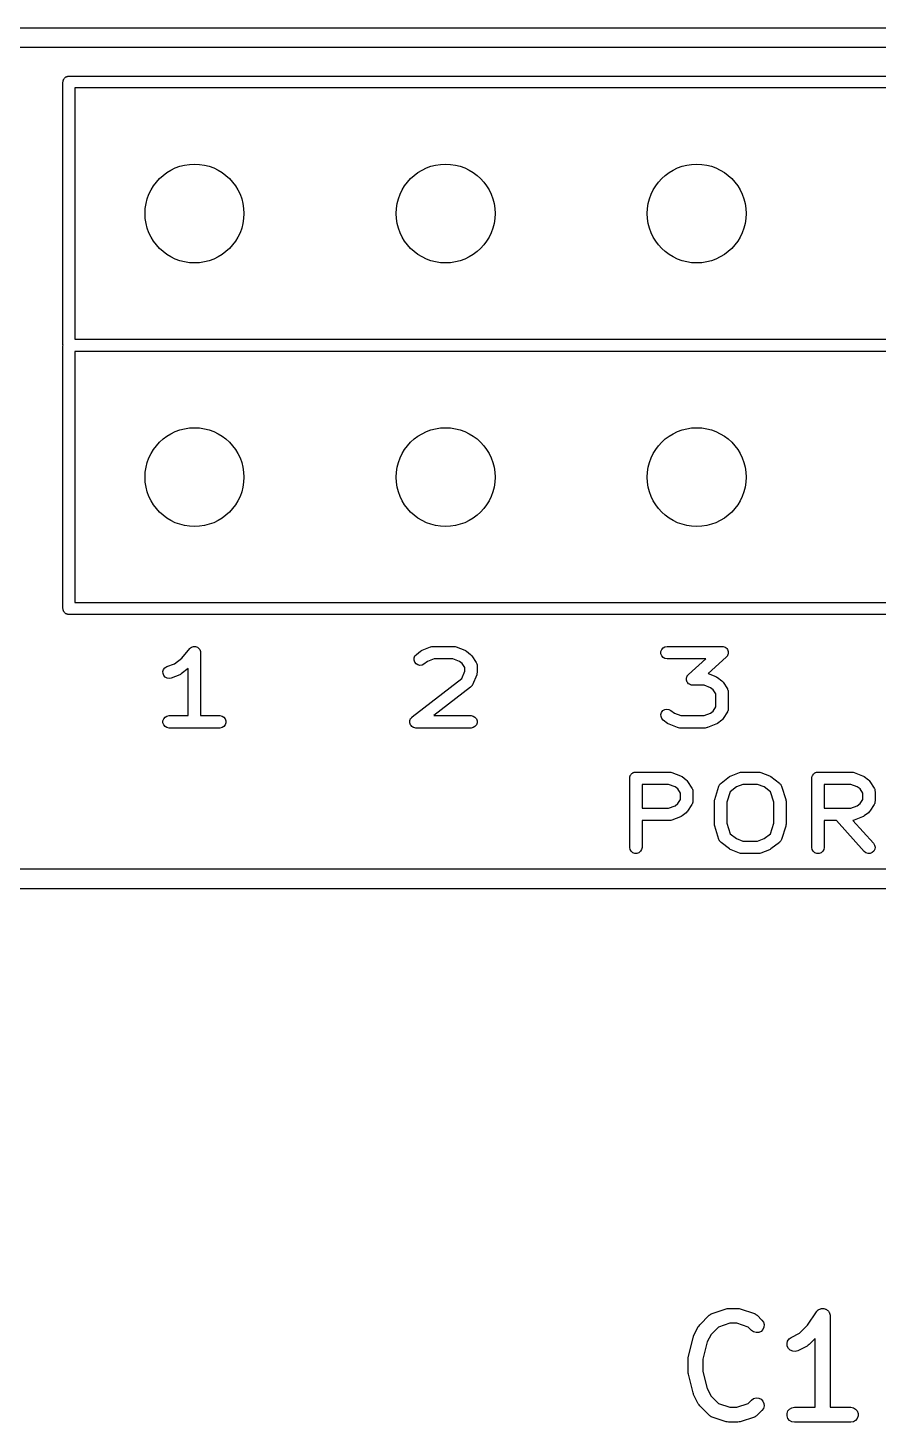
# Model space of a CAD drawing. Extents: x 10 to 287, y -200 to -10.
# Drawn here: x 88.74 to 97.34, y -51.22 to -37.11 of the extents above; entities that cross this region are included whole.
import ezdxf

# ---------------------------------------------------------------- set-up
doc = ezdxf.new("R2010")
doc.units = 0
doc.header["$MEASUREMENT"] = 0
doc.layers.add('BLACK', color=7, linetype='CONTINUOUS')

msp = doc.modelspace()

# ---------------------------------------------------------------- linework, layer by layer
at = {"layer": 'Black'}
for p, q in [((86.233, -37.111), (107.188, -37.111)), ((107.088, -37.311), (86.333, -37.311)), ((89.094, -37.659), (89.0949, -37.6538)), ((89.094, -40.319), (89.094, -37.659)), ((89.0949, -37.6486), (89.0967, -37.6437)), ((89.0949, -37.6538), (89.0949, -37.6486)), ((89.0967, -37.6437), (89.0976, -37.6385)), ((89.0976, -37.6385), (89.1002, -37.6339)), ((89.1002, -37.6339), (89.102, -37.629)), ((89.102, -37.629), (89.1054, -37.625)), ((89.1054, -37.625), (89.108, -37.6204)), ((89.108, -37.6204), (89.1121, -37.6171)), ((89.1121, -37.6171), (89.1154, -37.613)), ((89.1154, -37.613), (89.12, -37.6104)), ((89.12, -37.6104), (89.124, -37.607)), ((89.124, -37.607), (89.1289, -37.6052)), ((89.1289, -37.6052), (89.1335, -37.6026)), ((89.1335, -37.6026), (89.1387, -37.6017)), ((89.1387, -37.6017), (89.1436, -37.5999)), ((89.1436, -37.5999), (89.1488, -37.5999)), ((89.1488, -37.5999), (89.154, -37.599)), ((89.154, -37.599), (106.994, -37.599)), ((89.214, -37.719), (89.214, -40.259)), ((106.934, -37.719), (89.214, -37.719)), ((89.0946, -40.3225), (89.094, -40.319)), ((89.094, -40.326), (89.0946, -40.3225)), ((89.094, -42.986), (89.094, -40.326)), ((89.214, -40.259), (106.934, -40.259)), ((89.214, -40.386), (89.214, -42.926)), ((106.934, -40.386), (89.214, -40.386)), ((89.0949, -42.9912), (89.094, -42.986)), ((89.0949, -42.9964), (89.0949, -42.9912)), ((89.0967, -43.0013), (89.0949, -42.9964)), ((89.0976, -43.0065), (89.0967, -43.0013)), ((89.1002, -43.0111), (89.0976, -43.0065)), ((89.102, -43.016), (89.1002, -43.0111)), ((89.1054, -43.02), (89.102, -43.016)), ((89.108, -43.0246), (89.1054, -43.02)), ((89.214, -42.926), (106.934, -42.926)), ((89.1121, -43.0279), (89.108, -43.0246)), ((89.1154, -43.032), (89.1121, -43.0279)), ((89.12, -43.0346), (89.1154, -43.032)), ((89.124, -43.038), (89.12, -43.0346)), ((89.1289, -43.0398), (89.124, -43.038)), ((89.1335, -43.0424), (89.1289, -43.0398)), ((89.1387, -43.0433), (89.1335, -43.0424)), ((89.1436, -43.0451), (89.1387, -43.0433)), ((89.1488, -43.0451), (89.1436, -43.0451)), ((89.154, -43.046), (89.1488, -43.0451)), ((106.994, -43.046), (89.154, -43.046)), ((90.2949, -43.4862), (90.3765, -43.391)), ((90.3765, -43.391), (90.3847, -43.3843)), ((90.3847, -43.3843), (90.3927, -43.3775)), ((90.3927, -43.3775), (90.3931, -43.3774)), ((90.3931, -43.3774), (90.3933, -43.3772)), ((90.3933, -43.3772), (90.4033, -43.3737)), ((90.4033, -43.3737), (90.4131, -43.3701)), ((90.4131, -43.3701), (90.4135, -43.3701)), ((90.4135, -43.3701), (90.4138, -43.37)), ((90.4138, -43.37), (90.4244, -43.3701)), ((90.4244, -43.3701), (90.4349, -43.3701)), ((90.4349, -43.3701), (90.4352, -43.3702)), ((90.4352, -43.3702), (90.4355, -43.3702)), ((90.4355, -43.3702), (90.4454, -43.374)), ((90.4454, -43.374), (90.4552, -43.3775)), ((90.4552, -43.3775), (90.4555, -43.3778)), ((90.4555, -43.3778), (90.4558, -43.3779)), ((90.4558, -43.3779), (90.4638, -43.3847)), ((90.4638, -43.3847), (90.4719, -43.3915)), ((90.4719, -43.3915), (90.472, -43.3918)), ((90.472, -43.3918), (90.4723, -43.392)), ((90.4723, -43.392), (90.4775, -43.4012)), ((90.4775, -43.4012), (90.4827, -43.4103)), ((90.4827, -43.4103), (90.4828, -43.4106)), ((90.4828, -43.4106), (90.483, -43.4109)), ((90.483, -43.4109), (90.4847, -43.4213)), ((90.4847, -43.4213), (90.4865, -43.4317)), ((90.4865, -43.4317), (90.4865, -44.0692)), ((92.6685, -43.449), (92.7113, -43.4157)), ((92.7113, -43.4157), (92.7193, -43.4114)), ((92.7193, -43.4114), (92.7271, -43.4067)), ((92.7271, -43.4067), (92.8128, -43.3734)), ((92.8128, -43.3734), (92.8135, -43.3733)), ((92.8135, -43.3733), (92.8141, -43.3729)), ((92.8141, -43.3729), (92.8241, -43.3712)), ((92.8241, -43.3712), (92.8341, -43.3692)), ((92.8341, -43.3692), (92.8347, -43.3693)), ((92.8347, -43.3693), (92.8354, -43.3692)), ((92.8354, -43.3692), (93.0497, -43.3692)), ((93.0497, -43.3692), (93.0504, -43.3693)), ((93.0504, -43.3693), (93.0511, -43.3692)), ((93.0511, -43.3692), (93.0611, -43.3712)), ((93.0611, -43.3712), (93.0711, -43.3729)), ((93.0711, -43.3729), (93.0717, -43.3733)), ((93.0717, -43.3733), (93.0724, -43.3734)), ((93.0724, -43.3734), (93.1581, -43.4067)), ((93.1581, -43.4067), (93.1658, -43.4114)), ((93.1658, -43.4114), (93.1738, -43.4157)), ((93.1738, -43.4157), (93.2167, -43.449)), ((95.1424, -43.4208), (95.1499, -43.4004)), ((95.1424, -43.4425), (95.1424, -43.4208)), ((95.1499, -43.4629), (95.1424, -43.4425)), ((95.1499, -43.4004), (95.1638, -43.3838)), ((95.1638, -43.3838), (95.1826, -43.3729)), ((95.1826, -43.3729), (95.204, -43.3692)), ((95.204, -43.3692), (95.7611, -43.3692)), ((95.7611, -43.3692), (95.7709, -43.3709)), ((95.7709, -43.3709), (95.7808, -43.3723)), ((95.7808, -43.3723), (95.7816, -43.3728)), ((95.7816, -43.3728), (95.7825, -43.3729)), ((95.7825, -43.3729), (95.7912, -43.3779)), ((95.7912, -43.3779), (95.7999, -43.3827)), ((95.7999, -43.3827), (95.8005, -43.3833)), ((95.8005, -43.3833), (95.8013, -43.3838)), ((95.8013, -43.3838), (95.8077, -43.3914)), ((95.8077, -43.3914), (95.8144, -43.3989)), ((95.8144, -43.3989), (95.8147, -43.3997)), ((95.8147, -43.3997), (95.8153, -43.4004)), ((95.8153, -43.4004), (95.8187, -43.4098)), ((95.8187, -43.4098), (95.8224, -43.4191)), ((95.8227, -43.4425), (95.8193, -43.4519)), ((95.8224, -43.4191), (95.8224, -43.42)), ((95.8224, -43.42), (95.8227, -43.4208)), ((95.8227, -43.4208), (95.8227, -43.4308)), ((95.8227, -43.4308), (95.823, -43.4408)), ((95.823, -43.4408), (95.8227, -43.4416)), ((95.8227, -43.4416), (95.8227, -43.4425)), ((90.1121, -43.6016), (90.1256, -43.5847)), ((90.1256, -43.5847), (90.1442, -43.5734)), ((90.1442, -43.5734), (90.2214, -43.5434)), ((90.2214, -43.5434), (90.2949, -43.4862)), ((92.6449, -43.5069), (92.6458, -43.4852)), ((92.6516, -43.5276), (92.6449, -43.5069)), ((92.6458, -43.4852), (92.6539, -43.4651)), ((92.6649, -43.5447), (92.6516, -43.5276)), ((92.6539, -43.4651), (92.6685, -43.449)), ((92.6833, -43.5562), (92.6649, -43.5447)), ((92.7045, -43.5608), (92.6833, -43.5562)), ((92.726, -43.5578), (92.7045, -43.5608)), ((92.7452, -43.5477), (92.726, -43.5578)), ((92.7809, -43.5199), (92.7452, -43.5477)), ((92.8472, -43.4942), (92.7809, -43.5199)), ((93.038, -43.4942), (92.8472, -43.4942)), ((93.1043, -43.5199), (93.038, -43.4942)), ((93.1315, -43.5411), (93.1043, -43.5199)), ((93.1586, -43.5834), (93.1315, -43.5411)), ((93.1586, -43.6188), (93.1586, -43.5834)), ((93.2167, -43.449), (93.2237, -43.4568)), ((93.2237, -43.4568), (93.2309, -43.4645)), ((93.2309, -43.4645), (93.2737, -43.5312)), ((93.2737, -43.5312), (93.2764, -43.5376)), ((93.2764, -43.5376), (93.2799, -43.5436)), ((93.2799, -43.5436), (93.2806, -43.5475)), ((93.2806, -43.5475), (93.2821, -43.5512)), ((93.2821, -43.5512), (93.2824, -43.5582)), ((93.2824, -43.5582), (93.2836, -43.565)), ((93.2836, -43.565), (93.2836, -43.6317)), ((95.1638, -43.4795), (95.1499, -43.4629)), ((95.1826, -43.4904), (95.1638, -43.4795)), ((95.204, -43.4942), (95.1826, -43.4904)), ((95.5968, -43.4942), (95.204, -43.4942)), ((95.4196, -43.6516), (95.5968, -43.4942)), ((95.8027, -43.4784), (95.6182, -43.6424)), ((95.8089, -43.4706), (95.8027, -43.4784)), ((95.8153, -43.4629), (95.8089, -43.4706)), ((95.8156, -43.4621), (95.8153, -43.4629)), ((95.8161, -43.4614), (95.8156, -43.4621)), ((95.8193, -43.4519), (95.8161, -43.4614)), ((90.1051, -43.6222), (90.1121, -43.6016)), ((90.1056, -43.6439), (90.1051, -43.6222)), ((90.1134, -43.6641), (90.1056, -43.6439)), ((90.1277, -43.6804), (90.1134, -43.6641)), ((90.1468, -43.6909), (90.1277, -43.6804)), ((90.1682, -43.6942), (90.1468, -43.6909)), ((90.1895, -43.6899), (90.1682, -43.6942)), ((90.2752, -43.6566), (90.1895, -43.6899)), ((90.283, -43.6519), (90.2752, -43.6566)), ((90.2909, -43.6477), (90.283, -43.6519)), ((90.3615, -43.5928), (90.2909, -43.6477)), ((90.3615, -44.0692), (90.3615, -43.5928)), ((92.6256, -44.0823), (93.1272, -43.6922)), ((93.1272, -43.6922), (93.1586, -43.6188)), ((93.2786, -43.6563), (93.2357, -43.7563)), ((93.279, -43.6546), (93.2786, -43.6563)), ((93.2799, -43.653), (93.279, -43.6546)), ((93.2815, -43.6441), (93.2799, -43.653)), ((93.2835, -43.6352), (93.2815, -43.6441)), ((93.2836, -43.6317), (93.2833, -43.6334)), ((93.2833, -43.6334), (93.2835, -43.6352)), ((95.3993, -43.6892), (95.3996, -43.6884)), ((95.3996, -43.6992), (95.3993, -43.6892)), ((95.3996, -43.6875), (95.403, -43.6781)), ((95.3996, -43.6884), (95.3996, -43.6875)), ((95.3996, -43.7092), (95.3996, -43.6992)), ((95.3999, -43.71), (95.3996, -43.7092)), ((95.3999, -43.7109), (95.3999, -43.71)), ((95.4036, -43.7202), (95.3999, -43.7109)), ((95.403, -43.6781), (95.4061, -43.6686)), ((95.407, -43.7296), (95.4036, -43.7202)), ((95.4061, -43.6686), (95.4067, -43.6679)), ((95.4067, -43.6679), (95.407, -43.6671)), ((95.407, -43.6671), (95.4134, -43.6594)), ((95.4134, -43.6594), (95.4196, -43.6516)), ((95.6182, -43.6424), (95.6981, -43.6734)), ((95.6981, -43.6734), (95.7058, -43.6781)), ((95.7058, -43.6781), (95.7138, -43.6823)), ((95.7138, -43.6823), (95.7567, -43.7157)), ((95.7567, -43.7157), (95.7637, -43.7235)), ((95.7637, -43.7235), (95.7709, -43.7312)), ((93.2167, -43.781), (92.8462, -44.0692)), ((93.2199, -43.7774), (93.2167, -43.781)), ((93.2238, -43.7744), (93.2199, -43.7774)), ((93.2272, -43.7694), (93.2238, -43.7744)), ((93.2312, -43.7649), (93.2272, -43.7694)), ((93.2331, -43.7604), (93.2312, -43.7649)), ((93.2357, -43.7563), (93.2331, -43.7604)), ((95.4076, -43.7303), (95.407, -43.7296)), ((95.4079, -43.7311), (95.4076, -43.7303)), ((95.4145, -43.7385), (95.4079, -43.7311)), ((95.421, -43.7462), (95.4145, -43.7385)), ((95.4218, -43.7467), (95.421, -43.7462)), ((95.4223, -43.7473), (95.4218, -43.7467)), ((95.4311, -43.7521), (95.4223, -43.7473)), ((95.4398, -43.7571), (95.4311, -43.7521)), ((95.4407, -43.7572), (95.4398, -43.7571)), ((95.4414, -43.7576), (95.4407, -43.7572)), ((95.4513, -43.7591), (95.4414, -43.7576)), ((95.4611, -43.7608), (95.4513, -43.7591)), ((95.578, -43.7608), (95.4611, -43.7608)), ((95.6443, -43.7866), (95.578, -43.7608)), ((95.6715, -43.8078), (95.6443, -43.7866)), ((95.6986, -43.85), (95.6715, -43.8078)), ((95.6986, -43.98), (95.6986, -43.85)), ((95.7709, -43.7312), (95.8137, -43.7979)), ((95.8137, -43.7979), (95.8164, -43.8043)), ((95.8164, -43.8043), (95.8199, -43.8103)), ((95.8199, -43.8103), (95.8206, -43.8142)), ((95.8206, -43.8142), (95.8221, -43.8179)), ((95.8221, -43.8179), (95.8224, -43.8248)), ((95.8224, -43.8248), (95.8236, -43.8317)), ((95.8236, -43.8317), (95.8236, -43.9983)), ((95.1621, -44.0186), (95.1805, -44.0071)), ((95.1805, -44.0071), (95.2017, -44.0025)), ((95.2017, -44.0025), (95.2232, -44.0055)), ((95.2232, -44.0055), (95.2424, -44.0157)), ((95.6715, -44.0222), (95.6986, -43.98)), ((95.8224, -44.0052), (95.8221, -44.0121)), ((95.8236, -43.9983), (95.8224, -44.0052)), ((90.1053, -44.1208), (90.1127, -44.1004)), ((90.1053, -44.1425), (90.1053, -44.1208)), ((90.1127, -44.1629), (90.1053, -44.1425)), ((90.1127, -44.1004), (90.1267, -44.0838)), ((90.1267, -44.0838), (90.1455, -44.0729)), ((90.1455, -44.0729), (90.1669, -44.0692)), ((90.1669, -44.0692), (90.3615, -44.0692)), ((90.4865, -44.0692), (90.6811, -44.0692)), ((90.6811, -44.0692), (90.7025, -44.0729)), ((90.7025, -44.0729), (90.7213, -44.0838)), ((90.7213, -44.0838), (90.7353, -44.1004)), ((90.7353, -44.1004), (90.7427, -44.1208)), ((90.7427, -44.1425), (90.7353, -44.1629)), ((90.7427, -44.1208), (90.7427, -44.1425)), ((92.6021, -44.1402), (92.6024, -44.1305)), ((92.6024, -44.1413), (92.6021, -44.1402)), ((92.6024, -44.1208), (92.6028, -44.1197)), ((92.6024, -44.1305), (92.6024, -44.1208)), ((92.6024, -44.1425), (92.6024, -44.1413)), ((92.6058, -44.1516), (92.6024, -44.1425)), ((92.6028, -44.1197), (92.6029, -44.1185)), ((92.6029, -44.1185), (92.6066, -44.1095)), ((92.6066, -44.1095), (92.6099, -44.1004)), ((92.6099, -44.1004), (92.6106, -44.0995)), ((92.6106, -44.0995), (92.6111, -44.0984)), ((92.6111, -44.0984), (92.6176, -44.0912)), ((92.6176, -44.0912), (92.6238, -44.0838)), ((92.6238, -44.0838), (92.6248, -44.0832)), ((92.6248, -44.0832), (92.6256, -44.0823)), ((92.8462, -44.0692), (93.2211, -44.0692)), ((93.2211, -44.0692), (93.2425, -44.0729)), ((93.2425, -44.0729), (93.2613, -44.0838)), ((93.2613, -44.0838), (93.2753, -44.1004)), ((93.2753, -44.1004), (93.2827, -44.1208)), ((93.2827, -44.1425), (93.2753, -44.1629)), ((93.2827, -44.1208), (93.2827, -44.1425)), ((95.1421, -44.0564), (95.1488, -44.0358)), ((95.1429, -44.0781), (95.1421, -44.0564)), ((95.1511, -44.0982), (95.1429, -44.0781)), ((95.1488, -44.0358), (95.1621, -44.0186)), ((95.1656, -44.1143), (95.1511, -44.0982)), ((95.2085, -44.1477), (95.1656, -44.1143)), ((95.2165, -44.1519), (95.2085, -44.1477)), ((95.2424, -44.0157), (95.278, -44.0434)), ((95.278, -44.0434), (95.3443, -44.0692)), ((95.3443, -44.0692), (95.578, -44.0692)), ((95.578, -44.0692), (95.6443, -44.0434)), ((95.6443, -44.0434), (95.6715, -44.0222)), ((95.7138, -44.1477), (95.7058, -44.1519)), ((95.7567, -44.1143), (95.7138, -44.1477)), ((95.7637, -44.1065), (95.7567, -44.1143)), ((95.7709, -44.0988), (95.7637, -44.1065)), ((95.8137, -44.0321), (95.7709, -44.0988)), ((95.8164, -44.0257), (95.8137, -44.0321)), ((95.8199, -44.0197), (95.8164, -44.0257)), ((95.8206, -44.0158), (95.8199, -44.0197)), ((95.8221, -44.0121), (95.8206, -44.0158)), ((90.1267, -44.1795), (90.1127, -44.1629)), ((90.1455, -44.1904), (90.1267, -44.1795)), ((90.1669, -44.1942), (90.1455, -44.1904)), ((90.6811, -44.1942), (90.1669, -44.1942)), ((90.7025, -44.1904), (90.6811, -44.1942)), ((90.7213, -44.1795), (90.7025, -44.1904)), ((90.7353, -44.1629), (90.7213, -44.1795)), ((92.6088, -44.1609), (92.6058, -44.1516)), ((92.6095, -44.1618), (92.6088, -44.1609)), ((92.6099, -44.1629), (92.6095, -44.1618)), ((92.6161, -44.1704), (92.6099, -44.1629)), ((92.6221, -44.178), (92.6161, -44.1704)), ((92.6231, -44.1786), (92.6221, -44.178)), ((92.6238, -44.1795), (92.6231, -44.1786)), ((92.6322, -44.1844), (92.6238, -44.1795)), ((92.6405, -44.1896), (92.6322, -44.1844)), ((92.6416, -44.1898), (92.6405, -44.1896)), ((92.6426, -44.1904), (92.6416, -44.1898)), ((92.6522, -44.1921), (92.6426, -44.1904)), ((92.6617, -44.1941), (92.6522, -44.1921)), ((92.6628, -44.194), (92.6617, -44.1941)), ((92.664, -44.1942), (92.6628, -44.194)), ((93.2211, -44.1942), (92.664, -44.1942)), ((93.2425, -44.1904), (93.2211, -44.1942)), ((93.2613, -44.1795), (93.2425, -44.1904)), ((93.2753, -44.1629), (93.2613, -44.1795)), ((95.2242, -44.1566), (95.2165, -44.1519)), ((95.3099, -44.1899), (95.2242, -44.1566)), ((95.3106, -44.1901), (95.3099, -44.1899)), ((95.3112, -44.1904), (95.3106, -44.1901)), ((95.3212, -44.1922), (95.3112, -44.1904)), ((95.3312, -44.1942), (95.3212, -44.1922)), ((95.3319, -44.194), (95.3312, -44.1942)), ((95.3326, -44.1942), (95.3319, -44.194)), ((95.5897, -44.1942), (95.3326, -44.1942)), ((95.5904, -44.194), (95.5897, -44.1942)), ((95.5911, -44.1942), (95.5904, -44.194)), ((95.6011, -44.1922), (95.5911, -44.1942)), ((95.6111, -44.1904), (95.6011, -44.1922)), ((95.6117, -44.1901), (95.6111, -44.1904)), ((95.6124, -44.1899), (95.6117, -44.1901)), ((95.6981, -44.1566), (95.6124, -44.1899)), ((95.7058, -44.1519), (95.6981, -44.1566)), ((94.8258, -44.7017), (94.8267, -44.6963)), ((94.8258, -45.4017), (94.8258, -44.7017)), ((94.8267, -44.6908), (94.8286, -44.6857)), ((94.8267, -44.6963), (94.8267, -44.6908)), ((94.8286, -44.6857), (94.8296, -44.6803)), ((94.8296, -44.6803), (94.8323, -44.6756)), ((94.8323, -44.6756), (94.8342, -44.6704)), ((94.8342, -44.6704), (94.8377, -44.6662)), ((94.8377, -44.6662), (94.8404, -44.6615)), ((94.8404, -44.6615), (94.8446, -44.658)), ((94.8446, -44.658), (94.8481, -44.6538)), ((94.8481, -44.6538), (94.8528, -44.6511)), ((94.8528, -44.6511), (94.857, -44.6475)), ((94.857, -44.6475), (94.8622, -44.6457)), ((94.8622, -44.6457), (94.8669, -44.6429)), ((94.8669, -44.6429), (94.8723, -44.642)), ((94.8723, -44.642), (94.8774, -44.6401)), ((94.8774, -44.6401), (94.8829, -44.6401)), ((94.8829, -44.6401), (94.8883, -44.6392)), ((94.8883, -44.6392), (95.2311, -44.6392)), ((95.2311, -44.6392), (95.2318, -44.6393)), ((95.2318, -44.6393), (95.2325, -44.6392)), ((95.2325, -44.6392), (95.2425, -44.6412)), ((95.2425, -44.6412), (95.2525, -44.6429)), ((95.2525, -44.6429), (95.2531, -44.6433)), ((95.2531, -44.6433), (95.2538, -44.6434)), ((95.2538, -44.6434), (95.3395, -44.6767)), ((95.3395, -44.6767), (95.3472, -44.6814)), ((95.3472, -44.6814), (95.3552, -44.6857)), ((95.3552, -44.6857), (95.3981, -44.719)), ((95.7499, -44.7523), (95.8356, -44.6857)), ((95.8356, -44.6857), (95.8436, -44.6814)), ((95.8436, -44.6814), (95.8513, -44.6767)), ((95.8513, -44.6767), (95.9371, -44.6434)), ((95.9371, -44.6434), (95.9377, -44.6433)), ((95.9377, -44.6433), (95.9383, -44.6429)), ((95.9383, -44.6429), (95.9484, -44.6412)), ((95.9484, -44.6412), (95.9583, -44.6392)), ((95.9583, -44.6392), (95.959, -44.6393)), ((95.959, -44.6393), (95.9597, -44.6392)), ((95.9597, -44.6392), (96.1311, -44.6392)), ((96.1311, -44.6392), (96.1318, -44.6393)), ((96.1318, -44.6393), (96.1325, -44.6392)), ((96.1325, -44.6392), (96.1425, -44.6412)), ((96.1425, -44.6412), (96.1525, -44.6429)), ((96.1525, -44.6429), (96.1531, -44.6433)), ((96.1531, -44.6433), (96.1538, -44.6434)), ((96.1538, -44.6434), (96.2395, -44.6767)), ((96.2395, -44.6767), (96.2472, -44.6814)), ((96.2472, -44.6814), (96.2552, -44.6857)), ((96.2552, -44.6857), (96.3409, -44.7523)), ((96.6686, -44.7017), (96.6696, -44.6963)), ((96.6686, -45.4017), (96.6686, -44.7017)), ((96.6696, -44.6908), (96.6715, -44.6857)), ((96.6696, -44.6963), (96.6696, -44.6908)), ((96.6715, -44.6857), (96.6724, -44.6803)), ((96.6724, -44.6803), (96.6751, -44.6756)), ((96.6751, -44.6756), (96.677, -44.6704)), ((96.677, -44.6704), (96.6805, -44.6662)), ((96.6805, -44.6662), (96.6833, -44.6615)), ((96.6833, -44.6615), (96.6875, -44.658)), ((96.6875, -44.658), (96.691, -44.6538)), ((96.691, -44.6538), (96.6957, -44.6511)), ((96.6957, -44.6511), (96.6999, -44.6475)), ((96.6999, -44.6475), (96.705, -44.6457)), ((96.705, -44.6457), (96.7098, -44.6429)), ((96.7098, -44.6429), (96.7152, -44.642)), ((96.7152, -44.642), (96.7203, -44.6401)), ((96.7203, -44.6401), (96.7258, -44.6401)), ((96.7258, -44.6401), (96.7311, -44.6392)), ((96.7311, -44.6392), (97.074, -44.6392)), ((97.074, -44.6392), (97.0747, -44.6393)), ((97.0747, -44.6393), (97.0754, -44.6392)), ((97.0754, -44.6392), (97.0853, -44.6412)), ((97.0853, -44.6412), (97.0954, -44.6429)), ((97.0954, -44.6429), (97.096, -44.6433)), ((97.096, -44.6433), (97.0967, -44.6434)), ((97.0967, -44.6434), (97.1824, -44.6767)), ((97.1824, -44.6767), (97.1901, -44.6814)), ((97.1901, -44.6814), (97.1981, -44.6857)), ((97.1981, -44.6857), (97.2409, -44.719)), ((94.9508, -44.7642), (94.9508, -45.0058)), ((95.2194, -44.7642), (94.9508, -44.7642)), ((95.2857, -44.7899), (95.2194, -44.7642)), ((95.3129, -44.8111), (95.2857, -44.7899)), ((95.3401, -44.8534), (95.3129, -44.8111)), ((95.3401, -44.9166), (95.3401, -44.8534)), ((95.3981, -44.719), (95.4051, -44.7268)), ((95.4051, -44.7268), (95.4123, -44.7345)), ((95.4123, -44.7345), (95.4551, -44.8012)), ((95.4551, -44.8012), (95.4578, -44.8076)), ((95.4578, -44.8076), (95.4613, -44.8136)), ((95.4613, -44.8136), (95.462, -44.8175)), ((95.462, -44.8175), (95.4635, -44.8212)), ((95.4635, -44.8212), (95.4639, -44.8282)), ((95.4639, -44.8282), (95.4651, -44.835)), ((95.4651, -44.835), (95.4651, -44.935)), ((95.6859, -44.9159), (95.7288, -44.7825)), ((95.7288, -44.7825), (95.7324, -44.7757)), ((95.7324, -44.7757), (95.7354, -44.7684)), ((95.7354, -44.7684), (95.7375, -44.7661)), ((95.7375, -44.7661), (95.7389, -44.7633)), ((95.7389, -44.7633), (95.7447, -44.7581)), ((95.7447, -44.7581), (95.7499, -44.7523)), ((95.8419, -44.8392), (95.8079, -44.9448)), ((95.9052, -44.7899), (95.8419, -44.8392)), ((95.9714, -44.7642), (95.9052, -44.7899)), ((96.1194, -44.7642), (95.9714, -44.7642)), ((96.1857, -44.7899), (96.1194, -44.7642)), ((96.249, -44.8392), (96.1857, -44.7899)), ((96.2829, -44.9448), (96.249, -44.8392)), ((96.3409, -44.7523), (96.3462, -44.7581)), ((96.3462, -44.7581), (96.3519, -44.7633)), ((96.3519, -44.7633), (96.3534, -44.7661)), ((96.3534, -44.7661), (96.3555, -44.7684)), ((96.3555, -44.7684), (96.3584, -44.7757)), ((96.3584, -44.7757), (96.3621, -44.7825)), ((96.3621, -44.7825), (96.4049, -44.9159)), ((96.7936, -44.7642), (96.7936, -45.0058)), ((97.0623, -44.7642), (96.7936, -44.7642)), ((97.1285, -44.7899), (97.0623, -44.7642)), ((97.1558, -44.8111), (97.1285, -44.7899)), ((97.1829, -44.8534), (97.1558, -44.8111)), ((97.1829, -44.9166), (97.1829, -44.8534)), ((97.2409, -44.719), (97.248, -44.7268)), ((97.248, -44.7268), (97.2551, -44.7345)), ((97.2551, -44.7345), (97.298, -44.8012)), ((97.298, -44.8012), (97.3007, -44.8076)), ((97.3007, -44.8076), (97.3042, -44.8136)), ((97.3042, -44.8136), (97.3049, -44.8175)), ((97.3049, -44.8175), (97.3064, -44.8212)), ((97.3064, -44.8212), (97.3067, -44.8282)), ((97.3067, -44.8282), (97.3079, -44.835)), ((97.3079, -44.835), (97.3079, -44.935)), ((95.2194, -45.0058), (95.2857, -44.9801)), ((95.2857, -44.9801), (95.3129, -44.9589)), ((95.3129, -44.9589), (95.3401, -44.9166)), ((95.4551, -44.9688), (95.4123, -45.0355)), ((95.4578, -44.9624), (95.4551, -44.9688)), ((95.4613, -44.9564), (95.4578, -44.9624)), ((95.462, -44.9525), (95.4613, -44.9564)), ((95.4635, -44.9488), (95.462, -44.9525)), ((95.4639, -44.9418), (95.4635, -44.9488)), ((95.4651, -44.935), (95.4639, -44.9418)), ((95.6829, -44.935), (95.6846, -44.9255)), ((95.6829, -45.1683), (95.6829, -44.935)), ((95.6846, -44.9255), (95.6859, -44.9159)), ((95.8079, -44.9448), (95.8079, -45.1585)), ((96.2829, -45.1585), (96.2829, -44.9448)), ((96.4049, -44.9159), (96.4062, -44.9255)), ((96.4062, -44.9255), (96.4079, -44.935)), ((96.4079, -44.935), (96.4079, -45.1683)), ((97.0623, -45.0058), (97.1285, -44.9801)), ((97.1285, -44.9801), (97.1558, -44.9589)), ((97.1558, -44.9589), (97.1829, -44.9166)), ((97.298, -44.9688), (97.2551, -45.0355)), ((97.3007, -44.9624), (97.298, -44.9688)), ((97.3042, -44.9564), (97.3007, -44.9624)), ((97.3049, -44.9525), (97.3042, -44.9564)), ((97.3064, -44.9488), (97.3049, -44.9525)), ((97.3067, -44.9418), (97.3064, -44.9488)), ((97.3079, -44.935), (97.3067, -44.9418)), ((94.9508, -45.0058), (95.2194, -45.0058)), ((95.2311, -45.1308), (94.9508, -45.1308)), ((94.9508, -45.1308), (94.9508, -45.4017)), ((95.2318, -45.1307), (95.2311, -45.1308)), ((95.2325, -45.1308), (95.2318, -45.1307)), ((95.2425, -45.1288), (95.2325, -45.1308)), ((95.2525, -45.1271), (95.2425, -45.1288)), ((95.2531, -45.1267), (95.2525, -45.1271)), ((95.2538, -45.1266), (95.2531, -45.1267)), ((95.3395, -45.0932), (95.2538, -45.1266)), ((95.3472, -45.0886), (95.3395, -45.0932)), ((95.3552, -45.0843), (95.3472, -45.0886)), ((95.3981, -45.051), (95.3552, -45.0843)), ((95.4051, -45.0432), (95.3981, -45.051)), ((95.4123, -45.0355), (95.4051, -45.0432)), ((96.7936, -45.0058), (97.0623, -45.0058)), ((96.9176, -45.1308), (96.7936, -45.1308)), ((96.7936, -45.1308), (96.7936, -45.4017)), ((97.199, -45.4435), (96.9176, -45.1308)), ((97.0853, -45.1288), (97.0842, -45.1291)), ((97.0842, -45.1291), (97.2919, -45.3599)), ((97.0954, -45.1271), (97.0853, -45.1288)), ((97.096, -45.1267), (97.0954, -45.1271)), ((97.0967, -45.1266), (97.096, -45.1267)), ((97.1824, -45.0932), (97.0967, -45.1266)), ((97.1901, -45.0886), (97.1824, -45.0932)), ((97.1981, -45.0843), (97.1901, -45.0886)), ((97.2409, -45.051), (97.1981, -45.0843)), ((97.248, -45.0432), (97.2409, -45.051)), ((97.2551, -45.0355), (97.248, -45.0432)), ((95.6846, -45.1779), (95.6829, -45.1683)), ((95.6859, -45.1875), (95.6846, -45.1779)), ((95.7288, -45.3208), (95.6859, -45.1875)), ((95.8079, -45.1585), (95.8419, -45.2642)), ((95.8419, -45.2642), (95.9052, -45.3134)), ((96.1857, -45.3134), (96.249, -45.2642)), ((96.249, -45.2642), (96.2829, -45.1585)), ((96.4049, -45.1875), (96.3621, -45.3208)), ((96.4062, -45.1779), (96.4049, -45.1875)), ((96.4079, -45.1683), (96.4062, -45.1779)), ((94.8296, -45.423), (94.8258, -45.4017)), ((94.9508, -45.4017), (94.947, -45.423)), ((95.7324, -45.3277), (95.7288, -45.3208)), ((95.7354, -45.3349), (95.7324, -45.3277)), ((95.7375, -45.3372), (95.7354, -45.3349)), ((95.7389, -45.34), (95.7375, -45.3372)), ((95.7447, -45.3452), (95.7389, -45.34)), ((95.7499, -45.351), (95.7447, -45.3452)), ((95.8356, -45.4177), (95.7499, -45.351)), ((95.8436, -45.4219), (95.8356, -45.4177)), ((95.9052, -45.3134), (95.9714, -45.3392)), ((95.9714, -45.3392), (96.1194, -45.3392)), ((96.1194, -45.3392), (96.1857, -45.3134)), ((96.2552, -45.4177), (96.2472, -45.4219)), ((96.3409, -45.351), (96.2552, -45.4177)), ((96.3462, -45.3452), (96.3409, -45.351)), ((96.3519, -45.34), (96.3462, -45.3452)), ((96.3534, -45.3372), (96.3519, -45.34)), ((96.3555, -45.3349), (96.3534, -45.3372)), ((96.3584, -45.3277), (96.3555, -45.3349)), ((96.3621, -45.3208), (96.3584, -45.3277)), ((96.6724, -45.423), (96.6686, -45.4017)), ((96.7936, -45.4017), (96.7899, -45.423)), ((97.2919, -45.3599), (97.3034, -45.3783)), ((97.3034, -45.3783), (97.3079, -45.3995)), ((97.3079, -45.3995), (97.3049, -45.421)), ((94.8404, -45.4418), (94.8296, -45.423)), ((94.857, -45.4558), (94.8404, -45.4418)), ((94.8774, -45.4632), (94.857, -45.4558)), ((94.8991, -45.4632), (94.8774, -45.4632)), ((94.9195, -45.4558), (94.8991, -45.4632)), ((94.9362, -45.4418), (94.9195, -45.4558)), ((94.947, -45.423), (94.9362, -45.4418)), ((95.8513, -45.4266), (95.8436, -45.4219)), ((95.9371, -45.4599), (95.8513, -45.4266)), ((95.9377, -45.4601), (95.9371, -45.4599)), ((95.9383, -45.4604), (95.9377, -45.4601)), ((95.9484, -45.4622), (95.9383, -45.4604)), ((95.9583, -45.4642), (95.9484, -45.4622)), ((95.959, -45.464), (95.9583, -45.4642)), ((95.9597, -45.4642), (95.959, -45.464)), ((96.1311, -45.4642), (95.9597, -45.4642)), ((96.1318, -45.464), (96.1311, -45.4642)), ((96.1325, -45.4642), (96.1318, -45.464)), ((96.1425, -45.4622), (96.1325, -45.4642)), ((96.1525, -45.4604), (96.1425, -45.4622)), ((96.1531, -45.4601), (96.1525, -45.4604)), ((96.1538, -45.4599), (96.1531, -45.4601)), ((96.2395, -45.4266), (96.1538, -45.4599)), ((96.2472, -45.4219), (96.2395, -45.4266)), ((96.6833, -45.4418), (96.6724, -45.423)), ((96.6999, -45.4558), (96.6833, -45.4418)), ((96.7203, -45.4632), (96.6999, -45.4558)), ((96.742, -45.4632), (96.7203, -45.4632)), ((96.7624, -45.4558), (96.742, -45.4632)), ((96.779, -45.4418), (96.7624, -45.4558)), ((96.7899, -45.423), (96.779, -45.4418)), ((97.2161, -45.4568), (97.199, -45.4435)), ((97.2367, -45.4636), (97.2161, -45.4568)), ((97.2584, -45.4628), (97.2367, -45.4636)), ((97.2785, -45.4547), (97.2584, -45.4628)), ((97.2947, -45.4402), (97.2785, -45.4547)), ((97.3049, -45.421), (97.2947, -45.4402)), ((86.333, -45.62), (107.061, -45.62)), ((107.061, -45.82), (86.233, -45.82)), ((95.6589, -50.1178), (95.8017, -50.0702)), ((95.8017, -50.0702), (95.8136, -50.0685)), ((95.8136, -50.0685), (95.8254, -50.0664)), ((95.8254, -50.0664), (95.9207, -50.0664)), ((95.9207, -50.0664), (95.9325, -50.0685)), ((95.9325, -50.0685), (95.9444, -50.0702)), ((95.9444, -50.0702), (96.0872, -50.1178)), ((96.7403, -50.0764), (96.7487, -50.0734)), ((96.7487, -50.0734), (96.7567, -50.0694)), ((96.7567, -50.0694), (96.7609, -50.0689)), ((96.7609, -50.0689), (96.7648, -50.0675)), ((96.7648, -50.0675), (96.7737, -50.0675)), ((96.7737, -50.0675), (96.7826, -50.0665)), ((96.7826, -50.0665), (96.7867, -50.0675)), ((96.7867, -50.0675), (96.7908, -50.0675)), ((96.7908, -50.0675), (96.7992, -50.0706)), ((96.7992, -50.0706), (96.8079, -50.0727)), ((96.8079, -50.0727), (96.8114, -50.075)), ((95.5343, -50.2312), (95.6295, -50.136)), ((95.6295, -50.136), (95.6331, -50.1335)), ((95.6331, -50.1335), (95.6359, -50.1303)), ((95.6359, -50.1303), (95.6437, -50.1261)), ((95.6437, -50.1261), (95.6509, -50.121)), ((95.6509, -50.121), (95.6551, -50.1199)), ((95.6551, -50.1199), (95.6589, -50.1178)), ((96.0872, -50.1178), (96.091, -50.1199)), ((96.091, -50.1199), (96.0952, -50.121)), ((96.0952, -50.121), (96.1024, -50.1261)), ((96.1024, -50.1261), (96.1101, -50.1303)), ((96.1101, -50.1303), (96.113, -50.1335)), ((96.113, -50.1335), (96.1166, -50.136)), ((96.1166, -50.136), (96.1642, -50.1836)), ((96.1642, -50.1836), (96.1791, -50.2049)), ((96.1791, -50.2049), (96.1859, -50.2301)), ((96.6243, -50.2365), (96.7154, -50.0998)), ((96.7154, -50.0998), (96.7183, -50.0968)), ((96.7183, -50.0968), (96.7204, -50.0932)), ((96.7204, -50.0932), (96.7272, -50.0874)), ((96.7272, -50.0874), (96.7334, -50.0809)), ((96.7334, -50.0809), (96.7371, -50.0791)), ((96.7371, -50.0791), (96.7403, -50.0764)), ((96.8114, -50.075), (96.8153, -50.0764)), ((96.8153, -50.0764), (96.8222, -50.0822)), ((96.8222, -50.0822), (96.8296, -50.0871)), ((96.8296, -50.0871), (96.8321, -50.0905)), ((96.8321, -50.0905), (96.8353, -50.0932)), ((96.8353, -50.0932), (96.8397, -50.1009)), ((96.8397, -50.1009), (96.845, -50.1081)), ((96.845, -50.1081), (96.8462, -50.1121)), ((96.8462, -50.1121), (96.8483, -50.1157)), ((96.8483, -50.1157), (96.8498, -50.1245)), ((96.8498, -50.1245), (96.8524, -50.1331)), ((96.8524, -50.1331), (96.8521, -50.1373)), ((96.8521, -50.1373), (96.8528, -50.1414)), ((96.8528, -50.1414), (96.8528, -51.0664)), ((95.467, -50.3613), (95.4703, -50.3538)), ((95.4703, -50.3538), (95.4726, -50.3459)), ((95.4726, -50.3459), (95.5203, -50.2507)), ((95.5203, -50.2507), (95.5274, -50.241)), ((95.5274, -50.241), (95.5343, -50.2312)), ((95.649, -50.3287), (95.6105, -50.4057)), ((95.7231, -50.2546), (95.649, -50.3287)), ((95.8376, -50.2164), (95.7231, -50.2546)), ((95.9085, -50.2164), (95.8376, -50.2164)), ((96.023, -50.2546), (95.9085, -50.2164)), ((96.0581, -50.2897), (96.023, -50.2546)), ((96.0794, -50.3046), (96.0581, -50.2897)), ((96.1046, -50.3113), (96.0794, -50.3046)), ((96.1306, -50.3091), (96.1046, -50.3113)), ((96.1542, -50.2981), (96.1306, -50.3091)), ((96.1726, -50.2796), (96.1542, -50.2981)), ((96.1836, -50.256), (96.1726, -50.2796)), ((96.1859, -50.2301), (96.1836, -50.256)), ((96.4586, -50.36), (96.5429, -50.3178)), ((96.5429, -50.3178), (96.6243, -50.2365)), ((95.4193, -50.5518), (95.467, -50.3613)), ((95.6105, -50.4057), (95.5671, -50.5792)), ((96.4172, -50.4226), (96.4233, -50.3973)), ((96.4202, -50.4485), (96.4172, -50.4226)), ((96.4319, -50.4718), (96.4202, -50.4485)), ((96.4233, -50.3973), (96.4376, -50.3755)), ((96.4508, -50.4897), (96.4319, -50.4718)), ((96.4376, -50.3755), (96.4586, -50.36)), ((96.4747, -50.5), (96.4508, -50.4897)), ((96.5256, -50.4942), (96.5007, -50.5016)), ((96.6209, -50.4466), (96.5256, -50.4942)), ((96.6305, -50.4394), (96.6209, -50.4466)), ((96.6404, -50.4325), (96.6305, -50.4394)), ((96.7028, -50.3701), (96.6404, -50.4325)), ((96.7028, -51.0664), (96.7028, -50.3701)), ((95.4171, -50.57), (95.4187, -50.5609)), ((95.4171, -50.7128), (95.4171, -50.57)), ((95.4187, -50.5609), (95.4193, -50.5518)), ((95.5671, -50.5792), (95.5671, -50.7036)), ((96.5007, -50.5016), (96.4747, -50.5)), ((95.4187, -50.7218), (95.4171, -50.7128)), ((95.4193, -50.731), (95.4187, -50.7218)), ((95.467, -50.9215), (95.4193, -50.731)), ((95.5671, -50.7036), (95.6105, -50.8771)), ((95.6105, -50.8771), (95.649, -50.9541)), ((95.4703, -50.929), (95.467, -50.9215)), ((95.4726, -50.9368), (95.4703, -50.929)), ((95.5203, -51.0321), (95.4726, -50.9368)), ((95.5274, -51.0417), (95.5203, -51.0321)), ((95.5343, -51.0516), (95.5274, -51.0417)), ((95.6295, -51.1468), (95.5343, -51.0516)), ((95.649, -50.9541), (95.7231, -51.0282)), ((95.7231, -51.0282), (95.8376, -51.0664)), ((95.9085, -51.0664), (96.023, -51.0282)), ((96.023, -51.0282), (96.0581, -50.9931)), ((96.0581, -50.9931), (96.0794, -50.9782)), ((96.0794, -50.9782), (96.1046, -50.9714)), ((96.1046, -50.9714), (96.1306, -50.9737)), ((96.1306, -50.9737), (96.1542, -50.9847)), ((96.1542, -50.9847), (96.1726, -51.0031)), ((96.1726, -51.0031), (96.1836, -51.0267)), ((96.1859, -51.0527), (96.1791, -51.0778)), ((96.1836, -51.0267), (96.1859, -51.0527)), ((95.6331, -51.1493), (95.6295, -51.1468)), ((95.6359, -51.1525), (95.6331, -51.1493)), ((95.6437, -51.1567), (95.6359, -51.1525)), ((95.6509, -51.1617), (95.6437, -51.1567)), ((95.6551, -51.1629), (95.6509, -51.1617)), ((95.6589, -51.1649), (95.6551, -51.1629)), ((95.8017, -51.2125), (95.6589, -51.1649)), ((95.8376, -51.0664), (95.9085, -51.0664)), ((96.0872, -51.1649), (95.9444, -51.2125)), ((96.091, -51.1629), (96.0872, -51.1649)), ((96.0952, -51.1617), (96.091, -51.1629)), ((96.1024, -51.1567), (96.0952, -51.1617)), ((96.1101, -51.1525), (96.1024, -51.1567)), ((96.113, -51.1493), (96.1101, -51.1525)), ((96.1166, -51.1468), (96.113, -51.1493)), ((96.1642, -51.0992), (96.1166, -51.1468)), ((96.1791, -51.0778), (96.1642, -51.0992)), ((96.4182, -51.1284), (96.4271, -51.1039)), ((96.4182, -51.1544), (96.4182, -51.1284)), ((96.4271, -51.1789), (96.4182, -51.1544)), ((96.4271, -51.1039), (96.4439, -51.0839)), ((96.4439, -51.1988), (96.4271, -51.1789)), ((96.4439, -51.0839), (96.4664, -51.0709)), ((96.4664, -51.2119), (96.4439, -51.1988)), ((96.4664, -51.0709), (96.4921, -51.0664)), ((96.4921, -51.0664), (96.7028, -51.0664)), ((96.8528, -51.0664), (97.0635, -51.0664)), ((97.0635, -51.0664), (97.0892, -51.0709)), ((97.0892, -51.0709), (97.1117, -51.0839)), ((97.1117, -51.1988), (97.0892, -51.2119)), ((97.1117, -51.0839), (97.1285, -51.1039)), ((97.1285, -51.1789), (97.1117, -51.1988)), ((97.1285, -51.1039), (97.1374, -51.1284)), ((97.1374, -51.1544), (97.1285, -51.1789)), ((97.1374, -51.1284), (97.1374, -51.1544)), ((95.8136, -51.2143), (95.8017, -51.2125)), ((95.8254, -51.2164), (95.8136, -51.2143)), ((95.9207, -51.2164), (95.8254, -51.2164)), ((95.9325, -51.2143), (95.9207, -51.2164)), ((95.9444, -51.2125), (95.9325, -51.2143)), ((96.4921, -51.2164), (96.4664, -51.2119)), ((97.0635, -51.2164), (96.4921, -51.2164)), ((97.0892, -51.2119), (97.0635, -51.2164))]:
    msp.add_line(p, q, dxfattribs=at)
for centre in [(90.424, -38.989), (92.964, -38.989), (95.504, -38.989), (90.424, -41.656), (92.964, -41.656), (95.504, -41.656)]:
    msp.add_circle(centre, 0.5, dxfattribs=at)

doc.saveas('drawing.dxf')
